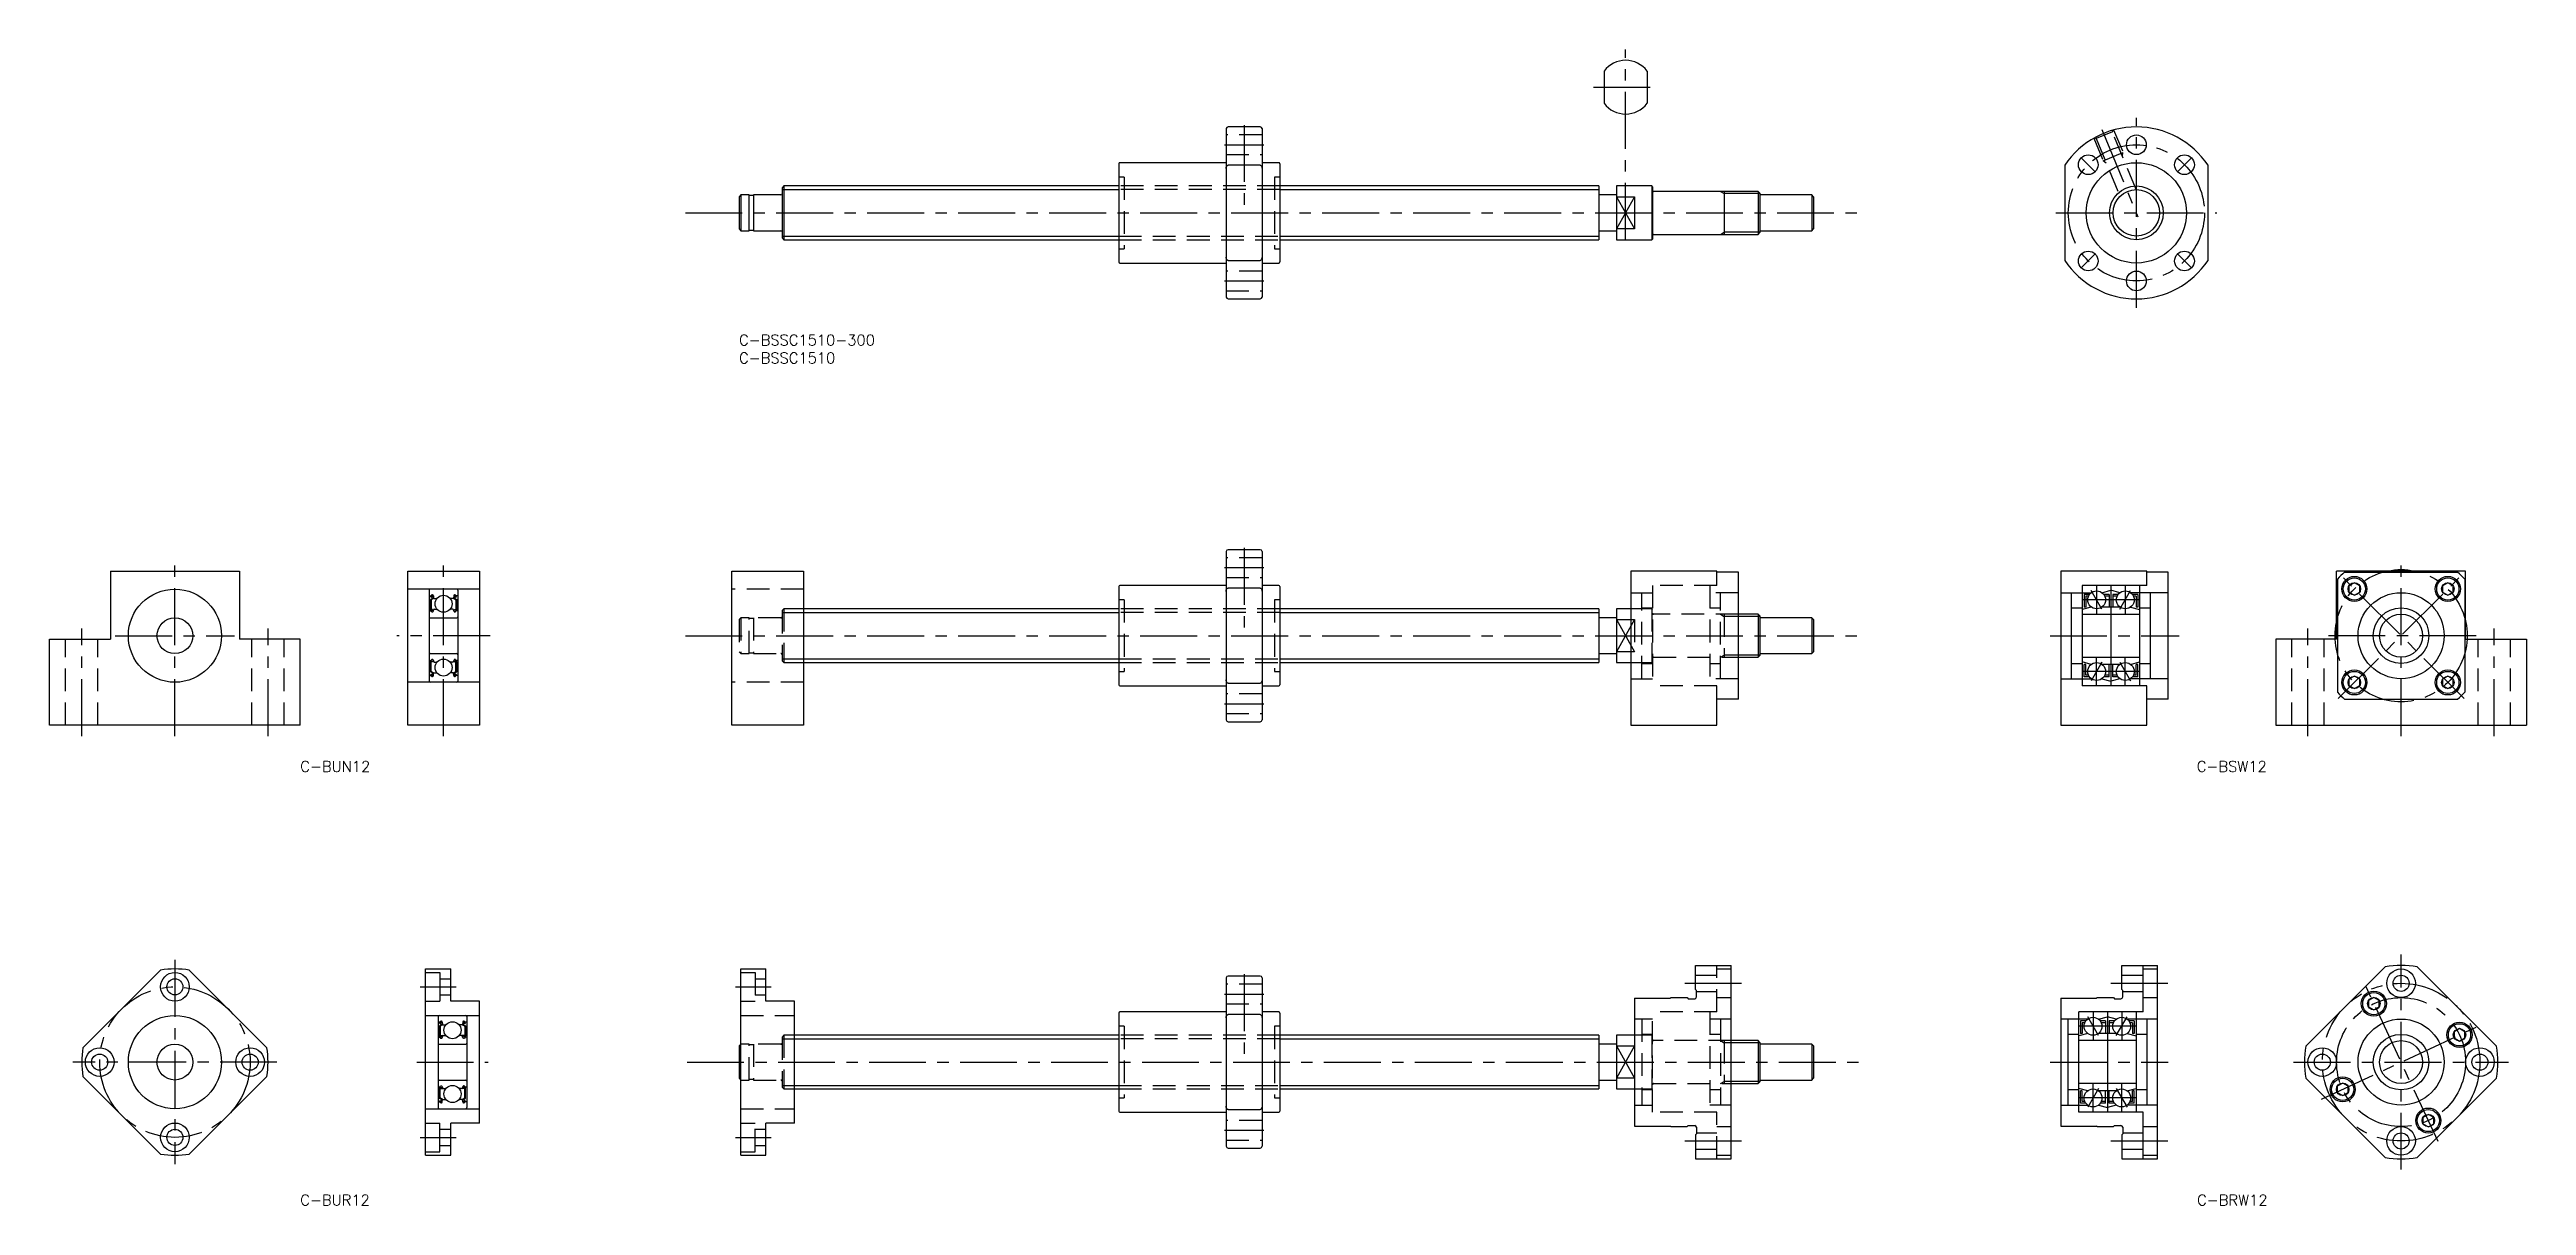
# Model space of a CAD drawing. Extents: x -193 to 499, y -243 to 80.
import ezdxf

# ---------------------------------------------------------------- set-up
doc = ezdxf.new("R2010")
doc.units = 0
doc.header["$LTSCALE"] = 0.5
doc.linetypes.add('CENTER', pattern=[50.8, 31.75, -6.35, 6.35, -6.35])
doc.linetypes.add('DASHED', pattern=[19.05, 12.7, -6.35])
for name, color, linetype in [('MSM_CENTER', 1, 'CENTER'), ('MSM_CONTINUOUS', 7, 'CONTINUOUS'), ('MSM_DASHED', 4, 'DASHED'), ('MSM_NARROW', 5, 'CONTINUOUS'), ('MSM_PART_NUMBER', 7, 'CONTINUOUS')]:
    doc.layers.add(name, color=color, linetype=linetype)
doc.styles.get("Standard").update_dxf_attribs({"font": 'txt.shx', "height": 3, "bigfont": 'bigfont.shx'})

# ---------------------------------------------------------------- blocks, each defined once
blk = doc.blocks.new('*U16')
at = {"layer": 'MSM_PART_NUMBER'}
blk.add_text('C-BSSC1510-300', height=3, dxfattribs=at).set_placement((0, -3))
blk = doc.blocks.new('*U17')
at = {"layer": 'MSM_PART_NUMBER'}
blk.add_text('C-BSSC1510', height=3, dxfattribs=at).set_placement((0, -8))
blk = doc.blocks.new('*U18')
at = {"layer": 'MSM_PART_NUMBER'}
blk.add_text('C-BSW12', height=3, dxfattribs=at).set_placement((406.96, -122))
blk = doc.blocks.new('*U19')
at = {"layer": 'MSM_PART_NUMBER'}
blk.add_text('C-BRW12', height=3, dxfattribs=at).set_placement((407.06, -243))
blk = doc.blocks.new('*U20')
at = {"layer": 'MSM_PART_NUMBER'}
blk.add_text('C-BUN12', height=3, dxfattribs=at).set_placement((-122.5, -122))
blk = doc.blocks.new('*U21')
at = {"layer": 'MSM_PART_NUMBER'}
blk.add_text('C-BUR12', height=3, dxfattribs=at).set_placement((-122.5, -243))

msp = doc.modelspace()

# ---------------------------------------------------------------- linework, layer by layer
at = {"layer": 'MSM_CENTER'}
for p, q in [((247.5, 26.5), (247.5, 79.57)), ((238.5, 69.07), (256.5, 69.07)), ((141, 58.5), (141, 33.5)), ((380.45, 57.28), (390.55, 32.89)), ((390.1, 7.5), (390.1, 60.5)), ((135.5, 53), (146.5, 53)), ((374.62, 49.48), (378.7, 45.39)), ((405.57, 49.48), (401.49, 45.39)), ((-15, 34), (315, 34)), ((367.6, 34), (412.6, 34)), ((374.62, 18.52), (378.7, 22.61)), ((405.57, 18.52), (401.49, 22.61)), ((135.5, 15), (146.5, 15)), ((141, -59.5), (141, -84.5)), ((135.5, -65), (146.5, -65)), ((446.43, -101.57), (481.57, -66.43)), ((481.57, -101.57), (446.43, -66.43)), ((464, -112), (464, -63)), ((391, -74), (375, -74)), ((380.5, -76.6), (377.5, -71.4)), ((379, -70), (379, -78)), ((385.5, -76.6), (388.5, -71.4)), ((387, -70), (387, -78)), ((438, -112), (438, -82)), ((490, -112), (490, -82)), ((-15, -84), (315, -84)), ((366, -84), (402, -84)), ((485, -84), (443, -84)), ((391, -94), (375, -94)), ((380.5, -91.4), (377.5, -96.6)), ((379, -98), (379, -90)), ((385.5, -91.4), (388.5, -96.6)), ((387, -98), (387, -90)), ((135.5, -103), (146.5, -103)), ((-157.5, -174.5), (-157.5, -231.5)), ((141, -178.5), (141, -203.5)), ((464, -233), (464, -173)), ((-89, -182), (-79, -182)), ((-1, -182), (9, -182)), ((135.5, -184), (146.5, -184)), ((264, -181), (280, -181)), ((383, -181), (399, -181)), ((474.35, -225.2), (453.65, -180.8)), ((390, -193), (374, -193)), ((379.5, -195.6), (376.5, -190.4)), ((378, -189), (378, -197)), ((384.5, -195.6), (387.5, -190.4)), ((386, -189), (386, -197)), ((441.8, -213.35), (486.2, -192.65)), ((-129, -203), (-186, -203)), ((-90, -203), (-70, -203)), ((-14.5, -203), (315.5, -203)), ((366, -203), (399, -203)), ((434, -203), (494, -203)), ((390, -213), (374, -213)), ((379.5, -210.4), (376.5, -215.6)), ((378, -217), (378, -209)), ((384.5, -210.4), (387.5, -215.6)), ((386, -217), (386, -209)), ((-89, -224), (-79, -224)), ((-1, -224), (9, -224)), ((135.5, -222), (146.5, -222)), ((264, -225), (280, -225)), ((383, -225), (399, -225))]:
    msp.add_line(p, q, dxfattribs=at)
at = {"layer": 'MSM_CENTER', "color": 1, "linetype": 'CENTER'}
for p, q in [((-157.5, -112), (-157.5, -63)), ((-82.5, -112), (-82.5, -63)), ((-183.5, -112), (-183.5, -82)), ((-131.5, -112), (-131.5, -82)), ((-174.15, -84), (-140.85, -84)), ((-69.5, -84), (-95.5, -84))]:
    msp.add_line(p, q, dxfattribs=at)
at = {"layer": 'MSM_CENTER'}
for centre, radius in [((390.1, 34), 19), ((464, -84), 18.45), ((-157.5, -203), 21), ((464, -203), 22), ((464, -203), 18)]:
    msp.add_circle(centre, radius, dxfattribs=at)
at = {"layer": 'MSM_CONTINUOUS'}
for p, q in [((241.5, 73.57), (241.5, 64.57)), ((253.5, 73.57), (253.5, 64.57)), ((136, 57.5), (136, 10.5)), ((145.5, 58), (136.5, 58)), ((146, 57.5), (146, 10.5)), ((12.5, 41.5), (12, 41)), ((12.5, 41.5), (12.5, 26.5)), ((106, 41.5), (12.5, 41.5)), ((106, 47.7), (106, 20.3)), ((136, 48), (106.3, 48)), ((136, 46.34), (136.03, 46.68)), ((136.03, 46.68), (136.12, 46.94)), ((136.12, 46.94), (136.24, 47.14)), ((136.24, 47.14), (136.34, 47.22)), ((136.34, 47.22), (136.44, 47.26)), ((136.44, 47.26), (136.5, 47.27)), ((145.5, 47.27), (136.5, 47.27)), ((145.5, 47.27), (145.54, 47.26)), ((145.54, 47.26), (145.63, 47.23)), ((145.63, 47.23), (145.74, 47.16)), ((145.74, 47.16), (145.86, 46.99)), ((145.86, 46.99), (145.97, 46.63)), ((145.97, 46.63), (146, 46.34)), ((150.7, 48), (146, 48)), ((151, 47.7), (151, 20.3)), ((240, 41.5), (151, 41.5)), ((240, 41.5), (240, 26.5)), ((245, 41.5), (245, 26.5)), ((254.8, 41.5), (245, 41.5)), ((255, 41.3), (254.8, 41.5)), ((254.8, 41.5), (254.8, 26.5)), ((370.1, 47.27), (370.1, 20.73)), ((410.1, 20.73), (410.1, 47.27)), ((0.5, 39), (0, 38.5)), ((0, 38.5), (0, 29.5)), ((2.85, 39), (0.5, 39)), ((0.5, 39), (0.5, 29)), ((2.85, 29), (2.85, 39)), ((4, 38.8), (2.85, 38.8)), ((11.7, 39), (4, 39)), ((4, 39), (4, 29)), ((12, 41), (12, 27)), ((245, 39), (240, 39)), ((245, 38.5), (250, 38.5)), ((250, 38.5), (250, 29.5)), ((255, 41.3), (255, 26.7)), ((284.5, 40), (255.3, 40)), ((275, 40), (275, 28)), ((285, 39.5), (284.5, 40)), ((284.5, 40), (284.5, 28)), ((285, 39.5), (285, 28.5)), ((299.5, 39), (285, 39)), ((300, 38.5), (299.5, 39)), ((299.5, 39), (299.5, 29)), ((300, 38.5), (300, 29.5)), ((0, 29.5), (0.5, 29)), ((0.5, 29), (2.85, 29)), ((2.85, 29.2), (4, 29.2)), ((4, 29), (11.7, 29)), ((240, 29), (245, 29)), ((250, 29.5), (245, 29.5)), ((255.3, 28), (284.5, 28)), ((284.5, 28), (285, 28.5)), ((285, 29), (299.5, 29)), ((299.5, 29), (300, 29.5)), ((12, 27), (12.5, 26.5)), ((12.5, 26.5), (106, 26.5)), ((136.03, 21.36), (136, 21.66)), ((136.07, 21.18), (136.03, 21.36)), ((136.14, 21.01), (136.07, 21.18)), ((136.26, 20.84), (136.14, 21.01)), ((136.37, 20.76), (136.26, 20.84)), ((136.47, 20.74), (136.37, 20.76)), ((145.66, 20.78), (145.55, 20.74)), ((145.76, 20.87), (145.66, 20.78)), ((145.88, 21.06), (145.76, 20.87)), ((145.97, 21.34), (145.88, 21.06)), ((146, 21.66), (145.97, 21.34)), ((151, 26.5), (240, 26.5)), ((245, 26.5), (254.8, 26.5)), ((254.8, 26.5), (255, 26.7)), ((106.3, 20), (136, 20)), ((136.49, 20.73), (136.47, 20.74)), ((136.5, 20.73), (136.49, 20.73)), ((136.5, 20.73), (145.5, 20.73)), ((145.53, 20.74), (145.5, 20.73)), ((145.55, 20.74), (145.53, 20.74)), ((146, 20), (150.7, 20)), ((136.5, 10), (145.5, 10)), ((136, -60.5), (136, -107.5)), ((145.5, -60), (136.5, -60)), ((146, -60.5), (146, -107.5)), ((-175.5, -66), (-175.5, -85)), ((-175.5, -66), (-139.5, -66)), ((-139.5, -66), (-139.5, -85)), ((-92.5, -109), (-92.5, -66)), ((-92.5, -66), (-72.5, -66)), ((-72.5, -66), (-72.5, -109)), ((-2, -109), (-2, -66)), ((-2, -66), (18, -66)), ((18, -66), (18, -109)), ((249, -66), (249, -109)), ((273, -66), (249, -66)), ((273, -66.25), (273, -66)), ((279, -66.25), (273, -66.25)), ((279, -101.75), (279, -66.25)), ((369, -66), (369, -109)), ((393, -66), (369, -66)), ((393, -70), (393, -66)), ((399, -66.25), (393, -66.25)), ((399, -101.75), (399, -66.25)), ((446, -85), (446, -66)), ((482, -66), (446, -66)), ((446.25, -68.22), (446.25, -99.78)), ((448.22, -66.25), (479.78, -66.25)), ((481.75, -68.22), (481.75, -99.78)), ((482, -85), (482, -66)), ((-72.5, -71), (-92.5, -71)), ((-86.5, -71.3), (-86.5, -96.7)), ((-86.4, -72.9), (-86.04, -72.9)), ((-85.52, -73.5), (-86.17, -73.88)), ((-86.17, -73.88), (-86.17, -76.7)), ((-86.05, -72.91), (-85.88, -72.71)), ((-85.9, -73.33), (-86.04, -73.18)), ((-85.32, -73.62), (-85.97, -73.99)), ((-85.97, -73.99), (-85.97, -76.7)), ((-85.9, -73.04), (-85.73, -72.84)), ((-85.76, -73.18), (-85.9, -73.04)), ((-85.9, -73.33), (-85.76, -73.18)), ((-85.55, -72.9), (-85.52, -73.5)), ((-85.35, -72.88), (-85.3, -73.51)), ((-85.32, -73.25), (-85.32, -73.62)), ((-85.2, -73.6), (-84.35, -73.6)), ((-79.8, -73.6), (-80.65, -73.6)), ((-79.65, -72.88), (-79.7, -73.51)), ((-79.68, -73.25), (-79.68, -73.62)), ((-79.68, -73.62), (-79.03, -73.99)), ((-79.45, -72.9), (-79.48, -73.5)), ((-79.48, -73.5), (-78.83, -73.88)), ((-79.1, -73.04), (-79.27, -72.84)), ((-79.24, -73.18), (-79.1, -73.04)), ((-79.1, -73.33), (-79.24, -73.18)), ((-78.95, -72.91), (-79.12, -72.71)), ((-79.1, -73.33), (-78.96, -73.18)), ((-79.03, -73.99), (-79.03, -76.7)), ((-78.6, -72.9), (-78.96, -72.9)), ((-78.83, -73.88), (-78.83, -76.7)), ((-78.5, -71.3), (-78.5, -96.7)), ((106, -70.3), (106, -97.7)), ((136, -70), (106.3, -70)), ((136, -71.66), (136.03, -71.32)), ((136.03, -71.32), (136.12, -71.06)), ((136.12, -71.06), (136.24, -70.86)), ((136.24, -70.86), (136.34, -70.78)), ((136.34, -70.78), (136.44, -70.74)), ((136.44, -70.74), (136.5, -70.73)), ((145.5, -70.73), (136.5, -70.73)), ((145.5, -70.73), (145.54, -70.74)), ((145.54, -70.74), (145.63, -70.77)), ((145.63, -70.77), (145.74, -70.84)), ((145.74, -70.84), (145.86, -71.01)), ((145.86, -71.01), (145.97, -71.37)), ((145.97, -71.37), (146, -71.66)), ((150.7, -70), (146, -70)), ((151, -70.3), (151, -97.7)), ((369, -72), (377.5, -72)), ((372, -96), (372, -72)), ((393, -70), (375, -70)), ((375, -70), (375, -98)), ((377.5, -76), (375, -76.67)), ((375.5, -72.5), (375.5, -76)), ((377, -72.5), (375.5, -72.5)), ((376, -76), (375.5, -76)), ((376, -73), (376, -76)), ((376.71, -73), (376, -73)), ((380.5, -72), (383, -71.33)), ((385.5, -76), (380.5, -76)), ((382.5, -72.5), (381, -72.5)), ((382.5, -73), (381.29, -73)), ((382.5, -72.5), (382.5, -76)), ((383, -70), (383, -98)), ((385.5, -72), (383, -71.33)), ((383.5, -72.5), (383.5, -76)), ((385, -72.5), (383.5, -72.5)), ((384.71, -73), (383.5, -73)), ((399, -72), (388.5, -72)), ((388.5, -76), (391, -76.67)), ((390.5, -72.5), (389, -72.5)), ((390, -73), (389.29, -73)), ((390, -73), (390, -76)), ((390.5, -76), (390, -76)), ((390.5, -72.5), (390.5, -76)), ((391, -70), (391, -98)), ((394, -96), (394, -72)), ((450.95, -69.22), (449.45, -70.09)), ((449.45, -70.09), (449.45, -71.82)), ((449.45, -71.82), (450.95, -72.69)), ((452.45, -70.09), (450.95, -69.22)), ((450.95, -72.69), (452.45, -71.82)), ((452.45, -71.82), (452.45, -70.09)), ((477.05, -69.22), (475.55, -70.09)), ((475.55, -70.09), (475.55, -71.82)), ((475.55, -71.82), (477.05, -72.69)), ((478.55, -70.09), (477.05, -69.22)), ((477.05, -72.69), (478.55, -71.82)), ((478.55, -71.82), (478.55, -70.09)), ((-86.4, -77.05), (-86.05, -77.05)), ((-86.2, -79), (-78.8, -79)), ((-86.05, -77.05), (-85.86, -77.28)), ((-85.57, -76.7), (-85.97, -76.7)), ((-85.97, -76.9), (-85.57, -76.9)), ((-85.71, -77.35), (-85.61, -77.35)), ((-85.57, -76.9), (-85.57, -76.7)), ((-85.42, -77.22), (-85.22, -76.67)), ((-85.13, -76.6), (-84.35, -76.6)), ((-79.87, -76.6), (-80.65, -76.6)), ((-79.58, -77.22), (-79.78, -76.67)), ((-79.43, -76.7), (-79.03, -76.7)), ((-79.43, -76.9), (-79.43, -76.7)), ((-79.03, -76.9), (-79.43, -76.9)), ((-79.29, -77.35), (-79.39, -77.35)), ((-78.95, -77.05), (-79.14, -77.28)), ((-78.6, -77.05), (-78.95, -77.05)), ((106, -76.5), (18, -76.5)), ((240, -76.5), (151, -76.5)), ((240, -76.5), (240, -91.5)), ((245, -79), (240, -79)), ((245, -76.5), (245, -91.5)), ((249, -76.5), (245, -76.5)), ((245, -79.5), (249, -79.5)), ((284.5, -78), (279, -78)), ((285, -78.5), (284.5, -78)), ((284.5, -78), (284.5, -90)), ((285, -78.5), (285, -89.5)), ((299.5, -79), (285, -79)), ((300, -79.5), (299.5, -79)), ((299.5, -79), (299.5, -89)), ((300, -79.5), (300, -88.5)), ((372, -76.25), (375, -76.25)), ((375, -78), (391, -78)), ((391, -76.25), (394, -76.25)), ((-192.5, -109), (-192.5, -85)), ((-192.5, -85), (-175.5, -85)), ((-122.5, -85), (-139.5, -85)), ((-122.5, -109), (-122.5, -85)), ((-86.2, -89), (-78.8, -89)), ((240, -89), (245, -89)), ((249, -88.5), (245, -88.5)), ((284.5, -90), (285, -89.5)), ((285, -89), (299.5, -89)), ((299.5, -89), (300, -88.5)), ((429, -85), (429, -109)), ((446, -85), (429, -85)), ((482, -85), (499, -85)), ((499, -85), (499, -109)), ((-86.4, -90.95), (-86.05, -90.95)), ((-86.4, -95.1), (-86.04, -95.1)), ((-86.17, -94.12), (-86.17, -91.3)), ((-85.52, -94.5), (-86.17, -94.12)), ((-86.05, -90.95), (-85.86, -90.72)), ((-86.05, -95.09), (-85.88, -95.29)), ((-85.9, -94.67), (-86.04, -94.82)), ((-85.97, -91.1), (-85.57, -91.1)), ((-85.57, -91.3), (-85.97, -91.3)), ((-85.97, -94.01), (-85.97, -91.3)), ((-85.32, -94.38), (-85.97, -94.01)), ((-85.9, -94.67), (-85.76, -94.82)), ((-85.76, -94.82), (-85.9, -94.96)), ((-85.9, -94.96), (-85.73, -95.16)), ((-85.71, -90.65), (-85.61, -90.65)), ((-85.57, -91.1), (-85.57, -91.3)), ((-85.55, -95.1), (-85.52, -94.5)), ((-85.42, -90.78), (-85.22, -91.33)), ((-85.35, -95.12), (-85.3, -94.49)), ((-85.32, -94.75), (-85.32, -94.38)), ((-85.2, -94.4), (-84.35, -94.4)), ((-85.13, -91.4), (-84.35, -91.4)), ((-79.87, -91.4), (-80.65, -91.4)), ((-79.8, -94.4), (-80.65, -94.4)), ((-79.58, -90.78), (-79.78, -91.33)), ((-79.65, -95.12), (-79.7, -94.49)), ((-79.68, -94.38), (-79.03, -94.01)), ((-79.68, -94.75), (-79.68, -94.38)), ((-79.48, -94.5), (-78.83, -94.12)), ((-79.45, -95.1), (-79.48, -94.5)), ((-79.03, -91.1), (-79.43, -91.1)), ((-79.43, -91.1), (-79.43, -91.3)), ((-79.43, -91.3), (-79.03, -91.3)), ((-79.29, -90.65), (-79.39, -90.65)), ((-79.1, -94.96), (-79.27, -95.16)), ((-79.1, -94.67), (-79.24, -94.82)), ((-79.24, -94.82), (-79.1, -94.96)), ((-78.95, -90.95), (-79.14, -90.72)), ((-78.95, -95.09), (-79.12, -95.29)), ((-79.1, -94.67), (-78.96, -94.82)), ((-79.03, -94.01), (-79.03, -91.3)), ((-78.6, -95.1), (-78.96, -95.1)), ((-78.6, -90.95), (-78.95, -90.95)), ((-78.83, -94.12), (-78.83, -91.3)), ((18, -91.5), (106, -91.5)), ((136.03, -96.64), (136, -96.34)), ((136.07, -96.82), (136.03, -96.64)), ((145.97, -96.66), (145.88, -96.94)), ((146, -96.34), (145.97, -96.66)), ((151, -91.5), (240, -91.5)), ((245, -91.5), (249, -91.5)), ((279, -90), (284.5, -90)), ((369, -96), (377.5, -96)), ((372, -91.75), (375, -91.75)), ((375, -90), (391, -90)), ((377.5, -92), (375, -91.33)), ((375.5, -95.5), (375.5, -92)), ((376, -92), (375.5, -92)), ((377, -95.5), (375.5, -95.5)), ((376, -95), (376, -92)), ((376.71, -95), (376, -95)), ((385.5, -92), (380.5, -92)), ((380.5, -96), (383, -96.67)), ((382.5, -95.5), (381, -95.5)), ((382.5, -95), (381.29, -95)), ((382.5, -95.5), (382.5, -92)), ((385.5, -96), (383, -96.67)), ((383.5, -95.5), (383.5, -92)), ((384.71, -95), (383.5, -95)), ((385, -95.5), (383.5, -95.5)), ((388.5, -92), (391, -91.33)), ((399, -96), (388.5, -96)), ((390.5, -95.5), (389, -95.5)), ((390, -95), (389.29, -95)), ((390, -95), (390, -92)), ((390.5, -92), (390, -92)), ((390.5, -95.5), (390.5, -92)), ((391, -91.75), (394, -91.75)), ((450.95, -95.31), (449.45, -96.18)), ((449.45, -96.18), (449.45, -97.91)), ((452.45, -96.18), (450.95, -95.31)), ((452.45, -97.91), (452.45, -96.18)), ((477.05, -95.31), (475.55, -96.18)), ((475.55, -96.18), (475.55, -97.91)), ((478.55, -96.18), (477.05, -95.31)), ((478.55, -97.91), (478.55, -96.18)), ((-72.5, -97), (-92.35, -97)), ((106.3, -98), (136, -98)), ((136.14, -96.99), (136.07, -96.82)), ((136.26, -97.16), (136.14, -96.99)), ((136.37, -97.24), (136.26, -97.16)), ((136.47, -97.26), (136.37, -97.24)), ((136.49, -97.27), (136.47, -97.26)), ((136.5, -97.27), (136.49, -97.27)), ((136.5, -97.27), (145.5, -97.27)), ((145.53, -97.26), (145.5, -97.27)), ((145.55, -97.26), (145.53, -97.26)), ((145.66, -97.22), (145.55, -97.26)), ((145.76, -97.13), (145.66, -97.22)), ((145.88, -96.94), (145.76, -97.13)), ((146, -98), (150.7, -98)), ((273, -109), (273, -101.75)), ((279, -101.75), (273, -101.75)), ((393, -98), (375, -98)), ((393, -109), (393, -98)), ((399, -101.75), (393, -101.75)), ((448.22, -101.75), (479.78, -101.75)), ((449.45, -97.91), (450.95, -98.78)), ((450.95, -98.78), (452.45, -97.91)), ((475.55, -97.91), (477.05, -98.78)), ((477.05, -98.78), (478.55, -97.91)), ((-122.5, -109), (-192.5, -109)), ((-72.5, -109), (-92.5, -109)), ((18, -109), (-2, -109)), ((136.5, -108), (145.5, -108)), ((249, -109), (273, -109)), ((369, -109), (393, -109)), ((429, -109), (499, -109)), ((-161.51, -177.31), (-183.19, -198.99)), ((-153.49, -177.31), (-131.81, -198.99)), ((-87.5, -229), (-87.5, -177)), ((-87.5, -177), (-80.5, -177)), ((-87.5, -178), (-83.5, -178)), ((-83.5, -178), (-83.5, -186)), ((-83.5, -179.75), (-80.5, -179.75)), ((-80.5, -186), (-80.5, -177)), ((0.5, -229), (0.5, -177)), ((0.5, -177), (7.5, -177)), ((7.5, -186), (7.5, -177)), ((136, -179.5), (136, -226.5)), ((145.5, -179), (136.5, -179)), ((146, -179.5), (146, -226.5)), ((267, -182.7), (267, -176)), ((267, -176), (277, -176)), ((277, -230), (277, -176)), ((386, -182.7), (386, -176)), ((386, -176), (396, -176)), ((386, -178.75), (392, -178.75)), ((392, -189), (392, -176)), ((392, -177), (396, -177)), ((396, -230), (396, -176)), ((459.51, -176.38), (437.38, -198.51)), ((490.62, -198.51), (468.49, -176.38)), ((-87.5, -186), (-83.5, -186)), ((-83.5, -184.25), (-80.5, -184.25)), ((-72.5, -186), (-80.5, -186)), ((-72.5, -220), (-72.5, -186)), ((15.5, -186), (7.5, -186)), ((15.5, -220), (15.5, -186)), ((250, -185.15), (260, -185.15)), ((250, -185.15), (250, -220.85)), ((260.15, -185), (260, -185.15)), ((260.15, -185), (264.7, -185)), ((264.7, -185), (265, -185.3)), ((265, -185.3), (266.8, -185.3)), ((267, -182.7), (267.3, -183)), ((267.3, -184.8), (267.3, -183)), ((369, -185.15), (379, -185.15)), ((369, -185.15), (369, -220.85)), ((379.15, -185), (379, -185.15)), ((379.15, -185), (383.7, -185)), ((383.7, -185), (384, -185.3)), ((384, -185.3), (385.8, -185.3)), ((386, -182.7), (386.3, -183)), ((386.3, -184.8), (386.3, -183)), ((386.3, -183.25), (392, -183.25)), ((392, -185), (396, -185)), ((456.39, -184.95), (454.89, -185.82)), ((454.89, -185.82), (454.89, -187.55)), ((457.89, -185.82), (456.39, -184.95)), ((457.89, -187.55), (457.89, -185.82)), ((-87.5, -190), (-72.5, -190)), ((-84, -190.3), (-84, -215.7)), ((-83.9, -191.9), (-83.54, -191.9)), ((-83.02, -192.5), (-83.67, -192.88)), ((-83.67, -192.88), (-83.67, -195.7)), ((-83.55, -191.91), (-83.38, -191.71)), ((-83.4, -192.33), (-83.54, -192.18)), ((-82.82, -192.62), (-83.47, -192.99)), ((-83.47, -192.99), (-83.47, -195.7)), ((-83.4, -192.04), (-83.23, -191.84)), ((-83.26, -192.18), (-83.4, -192.04)), ((-83.4, -192.33), (-83.26, -192.18)), ((-83.05, -191.9), (-83.02, -192.5)), ((-82.85, -191.88), (-82.8, -192.51)), ((-82.82, -192.25), (-82.82, -192.62)), ((-82.7, -192.6), (-81.85, -192.6)), ((-77.3, -192.6), (-78.15, -192.6)), ((-77.15, -191.88), (-77.2, -192.51)), ((-77.18, -192.25), (-77.18, -192.62)), ((-77.18, -192.62), (-76.53, -192.99)), ((-76.95, -191.9), (-76.98, -192.5)), ((-76.98, -192.5), (-76.33, -192.88)), ((-76.6, -192.04), (-76.77, -191.84)), ((-76.74, -192.18), (-76.6, -192.04)), ((-76.6, -192.33), (-76.74, -192.18)), ((-76.45, -191.91), (-76.62, -191.71)), ((-76.6, -192.33), (-76.46, -192.18)), ((-76.53, -192.99), (-76.53, -195.7)), ((-76.1, -191.9), (-76.46, -191.9)), ((-76.33, -192.88), (-76.33, -195.7)), ((-76, -190.3), (-76, -215.7)), ((106, -189.3), (106, -216.7)), ((136, -189), (106.3, -189)), ((136, -190.66), (136.03, -190.32)), ((136.03, -190.32), (136.12, -190.06)), ((136.12, -190.06), (136.24, -189.86)), ((136.24, -189.86), (136.34, -189.78)), ((136.34, -189.78), (136.44, -189.74)), ((136.44, -189.74), (136.5, -189.73)), ((145.5, -189.73), (136.5, -189.73)), ((145.5, -189.73), (145.54, -189.74)), ((145.54, -189.74), (145.63, -189.77)), ((145.63, -189.77), (145.74, -189.84)), ((145.74, -189.84), (145.86, -190.01)), ((145.86, -190.01), (145.97, -190.37)), ((145.97, -190.37), (146, -190.66)), ((150.7, -189), (146, -189)), ((151, -189.3), (151, -216.7)), ((376.5, -191), (369, -191)), ((371, -191), (371, -215)), ((392, -189), (374, -189)), ((374, -217), (374, -189)), ((374.5, -191.5), (374.5, -195)), ((376, -191.5), (374.5, -191.5)), ((375, -192), (375, -195)), ((375.71, -192), (375, -192)), ((379.5, -191), (382, -190.33)), ((381.5, -191.5), (380, -191.5)), ((381.5, -192), (380.29, -192)), ((381.5, -191.5), (381.5, -195)), ((382, -189), (382, -217)), ((384.5, -191), (382, -190.33)), ((382.5, -191.5), (382.5, -195)), ((384, -191.5), (382.5, -191.5)), ((383.71, -192), (382.5, -192)), ((396, -191), (387.5, -191)), ((389.5, -191.5), (388, -191.5)), ((389, -192), (388.29, -192)), ((389, -192), (389, -195)), ((389.5, -191.5), (389.5, -195)), ((390, -189), (390, -217)), ((393, -191), (393, -215)), ((454.89, -187.55), (456.39, -188.42)), ((456.39, -188.42), (457.89, -187.55)), ((-83.9, -196.05), (-83.55, -196.05)), ((-83.7, -198), (-76.3, -198)), ((-83.55, -196.05), (-83.36, -196.28)), ((-83.47, -195.6), (-81.85, -195.6)), ((-83.07, -195.7), (-83.47, -195.7)), ((-83.47, -195.9), (-83.07, -195.9)), ((-83.21, -196.35), (-83.11, -196.35)), ((-83.07, -195.9), (-83.07, -195.7)), ((-82.92, -196.22), (-82.72, -195.67)), ((-76.53, -195.6), (-78.15, -195.6)), ((-77.08, -196.22), (-77.28, -195.67)), ((-76.93, -195.7), (-76.53, -195.7)), ((-76.93, -195.9), (-76.93, -195.7)), ((-76.53, -195.9), (-76.93, -195.9)), ((-76.79, -196.35), (-76.89, -196.35)), ((-76.45, -196.05), (-76.64, -196.28)), ((-76.1, -196.05), (-76.45, -196.05)), ((0.5, -198), (0, -198.5)), ((0, -198.5), (0, -207.5)), ((106, -195.5), (15.5, -195.5)), ((240, -195.5), (151, -195.5)), ((240, -195.5), (240, -210.5)), ((245, -198), (240, -198)), ((245, -195.5), (245, -210.5)), ((250, -195.5), (245, -195.5)), ((245, -198.5), (250, -198.5)), ((284.5, -197), (277, -197)), ((285, -197.5), (284.5, -197)), ((284.5, -197), (284.5, -209)), ((285, -197.5), (285, -208.5)), ((299.5, -198), (285, -198)), ((300, -198.5), (299.5, -198)), ((299.5, -198), (299.5, -208)), ((300, -198.5), (300, -207.5)), ((374, -195.25), (371, -195.25)), ((376.5, -195), (374, -195.67)), ((390, -197), (374, -197)), ((375, -195), (374.5, -195)), ((384.5, -195), (379.5, -195)), ((387.5, -195), (390, -195.67)), ((389.5, -195), (389, -195)), ((393, -195.25), (390, -195.25)), ((480.31, -193.66), (478.81, -194.53)), ((478.81, -194.53), (478.81, -196.26)), ((478.81, -196.26), (480.31, -197.12)), ((481.81, -194.53), (480.31, -193.66)), ((480.31, -197.12), (481.81, -196.26)), ((481.81, -196.26), (481.81, -194.53)), ((-183.19, -207.01), (-161.51, -228.69)), ((-131.81, -207.01), (-153.49, -228.69)), ((-83.9, -209.95), (-83.55, -209.95)), ((-83.9, -214.1), (-83.54, -214.1)), ((-83.7, -208), (-76.3, -208)), ((-83.67, -213.12), (-83.67, -210.3)), ((-83.02, -213.5), (-83.67, -213.12)), ((-83.55, -209.95), (-83.36, -209.72)), ((-83.55, -214.09), (-83.38, -214.29)), ((-83.4, -213.67), (-83.54, -213.82)), ((-83.47, -210.1), (-83.07, -210.1)), ((-83.07, -210.3), (-83.47, -210.3)), ((-83.47, -213.01), (-83.47, -210.3)), ((-83.47, -210.4), (-81.85, -210.4)), ((-82.82, -213.38), (-83.47, -213.01)), ((-83.4, -213.67), (-83.26, -213.82)), ((-83.26, -213.82), (-83.4, -213.96)), ((-83.4, -213.96), (-83.23, -214.16)), ((-83.21, -209.65), (-83.11, -209.65)), ((-83.07, -210.1), (-83.07, -210.3)), ((-83.05, -214.1), (-83.02, -213.5)), ((-82.92, -209.78), (-82.72, -210.33)), ((-82.85, -214.12), (-82.8, -213.49)), ((-82.82, -213.75), (-82.82, -213.38)), ((-82.7, -213.4), (-81.85, -213.4)), ((-76.53, -210.4), (-78.15, -210.4)), ((-77.3, -213.4), (-78.15, -213.4)), ((-77.08, -209.78), (-77.28, -210.33)), ((-77.15, -214.12), (-77.2, -213.49)), ((-77.18, -213.38), (-76.53, -213.01)), ((-77.18, -213.75), (-77.18, -213.38)), ((-76.98, -213.5), (-76.33, -213.12)), ((-76.95, -214.1), (-76.98, -213.5)), ((-76.53, -210.1), (-76.93, -210.1)), ((-76.93, -210.1), (-76.93, -210.3)), ((-76.93, -210.3), (-76.53, -210.3)), ((-76.79, -209.65), (-76.89, -209.65)), ((-76.6, -213.96), (-76.77, -214.16)), ((-76.6, -213.67), (-76.74, -213.82)), ((-76.74, -213.82), (-76.6, -213.96)), ((-76.45, -209.95), (-76.64, -209.72)), ((-76.45, -214.09), (-76.62, -214.29)), ((-76.6, -213.67), (-76.46, -213.82)), ((-76.53, -213.01), (-76.53, -210.3)), ((-76.1, -214.1), (-76.46, -214.1)), ((-76.1, -209.95), (-76.45, -209.95)), ((-76.33, -213.12), (-76.33, -210.3)), ((0, -207.5), (0.5, -208)), ((15.5, -210.5), (106, -210.5)), ((151, -210.5), (240, -210.5)), ((240, -208), (245, -208)), ((250, -207.5), (245, -207.5)), ((245, -210.5), (250, -210.5)), ((277, -209), (284.5, -209)), ((284.5, -209), (285, -208.5)), ((285, -208), (299.5, -208)), ((299.5, -208), (300, -207.5)), ((374, -210.75), (371, -210.75)), ((390, -209), (374, -209)), ((376.5, -211), (374, -210.33)), ((374.5, -214.5), (374.5, -211)), ((375, -211), (374.5, -211)), ((375, -214), (375, -211)), ((375.71, -214), (375, -214)), ((384.5, -211), (379.5, -211)), ((381.5, -214), (380.29, -214)), ((381.5, -214.5), (381.5, -211)), ((382.5, -214.5), (382.5, -211)), ((383.71, -214), (382.5, -214)), ((387.5, -211), (390, -210.33)), ((389, -214), (388.29, -214)), ((389, -214), (389, -211)), ((389.5, -211), (389, -211)), ((389.5, -214.5), (389.5, -211)), ((393, -210.75), (390, -210.75)), ((437.38, -207.49), (459.51, -229.62)), ((447.69, -208.88), (446.19, -209.74)), ((446.19, -209.74), (446.19, -211.47)), ((446.19, -211.47), (447.69, -212.34)), ((449.19, -209.74), (447.69, -208.88)), ((447.69, -212.34), (449.19, -211.47)), ((449.19, -211.47), (449.19, -209.74)), ((468.49, -229.62), (490.62, -207.49)), ((-87.5, -216), (-72.5, -216)), ((-87.5, -220), (-83.5, -220)), ((-83.5, -228), (-83.5, -220)), ((-80.5, -229), (-80.5, -220)), ((-72.5, -220), (-80.5, -220)), ((7.5, -229), (7.5, -220)), ((15.5, -220), (7.5, -220)), ((106.3, -217), (136, -217)), ((136.03, -215.64), (136, -215.34)), ((136.07, -215.82), (136.03, -215.64)), ((136.14, -215.99), (136.07, -215.82)), ((136.26, -216.16), (136.14, -215.99)), ((136.37, -216.24), (136.26, -216.16)), ((136.47, -216.26), (136.37, -216.24)), ((136.49, -216.27), (136.47, -216.26)), ((136.5, -216.27), (136.49, -216.27)), ((136.5, -216.27), (145.5, -216.27)), ((145.53, -216.26), (145.5, -216.27)), ((145.55, -216.26), (145.53, -216.26)), ((145.66, -216.22), (145.55, -216.26)), ((145.76, -216.13), (145.66, -216.22)), ((145.88, -215.94), (145.76, -216.13)), ((145.97, -215.66), (145.88, -215.94)), ((146, -215.34), (145.97, -215.66)), ((146, -217), (150.7, -217)), ((250, -220.85), (260, -220.85)), ((260.15, -221), (260, -220.85)), ((260.15, -221), (264.7, -221)), ((264.7, -221), (265, -220.7)), ((265, -220.7), (266.8, -220.7)), ((267.3, -221.2), (267.3, -223)), ((369, -215), (376.5, -215)), ((369, -220.85), (379, -220.85)), ((392, -217), (374, -217)), ((376, -214.5), (374.5, -214.5)), ((379.15, -221), (379, -220.85)), ((379.15, -221), (383.7, -221)), ((379.5, -215), (382, -215.67)), ((381.5, -214.5), (380, -214.5)), ((384.5, -215), (382, -215.67)), ((384, -214.5), (382.5, -214.5)), ((383.7, -221), (384, -220.7)), ((384, -220.7), (385.8, -220.7)), ((386.3, -221.2), (386.3, -223)), ((396, -215), (387.5, -215)), ((389.5, -214.5), (388, -214.5)), ((392, -230), (392, -217)), ((392, -221), (396, -221)), ((471.61, -217.58), (470.11, -218.45)), ((470.11, -218.45), (470.11, -220.18)), ((470.11, -220.18), (471.61, -221.05)), ((473.11, -218.45), (471.61, -217.58)), ((471.61, -221.05), (473.11, -220.18)), ((473.11, -220.18), (473.11, -218.45)), ((-87.5, -228), (-83.5, -228)), ((-83.5, -221.75), (-80.5, -221.75)), ((-83.5, -226.25), (-80.5, -226.25)), ((136.5, -227), (145.5, -227)), ((267, -223.3), (267.3, -223)), ((267, -223.3), (267.3, -223)), ((267, -223.3), (267, -230)), ((386, -223.3), (386.3, -223)), ((386, -223.3), (386.3, -223)), ((386, -223.3), (386, -230)), ((386, -227.25), (392, -227.25)), ((386.3, -222.75), (392, -222.75)), ((-87.5, -229), (-80.5, -229)), ((0.5, -229), (7.5, -229)), ((267, -230), (277, -230)), ((386, -230), (396, -230)), ((392, -229), (396, -229))]:
    msp.add_line(p, q, dxfattribs=at)
for centre, radius in [((390.1, 53), 2.75), ((376.66, 47.44), 2.75), ((403.53, 47.44), 2.75), ((390.1, 34), 14), ((390.1, 34), 6.49), ((376.66, 20.56), 2.75), ((403.53, 20.56), 2.75), ((390.1, 15), 2.75), ((450.95, -70.95), 3.5), ((450.95, -70.95), 3.1), ((477.05, -70.95), 3.5), ((477.05, -70.95), 3.1), ((-157.5, -84), 13), ((-82.5, -75.1), 2.38), ((379, -74), 2.5), ((387, -74), 2.5), ((450.95, -70.95), 1.73), ((464, -84), 12), ((477.05, -70.95), 1.73), ((-157.5, -84), 5), ((464, -84), 7.75), ((464, -84), 6), ((-82.5, -92.9), 2.38), ((379, -94), 2.5), ((387, -94), 2.5), ((450.95, -97.05), 3.5), ((450.95, -97.05), 3.1), ((450.95, -97.05), 1.73), ((477.05, -97.05), 3.5), ((477.05, -97.05), 3.1), ((477.05, -97.05), 1.73), ((-157.5, -182), 4), ((-157.5, -182), 2.25), ((464, -181), 4), ((464, -181), 2.25), ((456.39, -186.69), 3.5), ((456.39, -186.69), 3.1), ((456.39, -186.69), 1.73), ((-157.5, -203), 13), ((-80, -194.1), 2.38), ((378, -193), 2.5), ((386, -193), 2.5), ((464, -203), 12), ((480.31, -195.39), 3.5), ((480.31, -195.39), 3.1), ((-178.5, -203), 4), ((-157.5, -203), 5), ((-136.5, -203), 4), ((442, -203), 4), ((464, -203), 7.75), ((464, -203), 6), ((480.31, -195.39), 1.73), ((486, -203), 4), ((-178.5, -203), 2.25), ((-136.5, -203), 2.25), ((442, -203), 2.25), ((447.69, -210.61), 3.5), ((486, -203), 2.25), ((-80, -211.9), 2.38), ((378, -213), 2.5), ((386, -213), 2.5), ((447.69, -210.61), 3.1), ((447.69, -210.61), 1.73), ((-157.5, -224), 4), ((464, -225), 4), ((471.61, -219.31), 3.5), ((471.61, -219.31), 3.1), ((471.61, -219.31), 1.73), ((-157.5, -224), 2.25), ((464, -225), 2.25)]:
    msp.add_circle(centre, radius, dxfattribs=at)
for centre, radius, start, end in [((247.5, 69.07), 7.5, 36.8699, 143.1301), ((247.5, 69.07), 7.5, 216.8699, 323.1301), ((136.5, 57.5), 0.5, 90, 180), ((145.5, 57.5), 0.5, 0, 90), ((390.1, 34), 24, 33.55731, 146.44269), ((106.3, 47.7), 0.3, 90, 180), ((150.7, 47.7), 0.3, 0, 90), ((11.7, 39.3), 0.3, 270, 0), ((255.3, 40.3), 0.3, 180, 270), ((11.7, 28.7), 0.3, 0, 90), ((255.3, 27.7), 0.3, 90, 180), ((106.3, 20.3), 0.3, 180, 270), ((150.7, 20.3), 0.3, 270, 0), ((390.1, 34), 24, 213.55731, 326.44269), ((136.5, 10.5), 0.5, 180, 270), ((145.5, 10.5), 0.5, 270, 0), ((136.5, -60.5), 0.5, 90, 180), ((145.5, -60.5), 0.5, 0, 90), ((464, -84), 23.75, 131.63707, 138.36293), ((464, -84), 23.75, 41.63707, 48.36293), ((-86.2, -71.3), 0.3, 90, 180), ((-86.4, -72.8), 0.1, 180, 270), ((-85.9, -73.04), 0.2, 140.13695, 225.00202), ((-85.65, -72.9), 0.3, 4.93539, 140.13695), ((-85.65, -72.9), 0.1, 3.10166, 139.95027), ((-85.2, -73.5), 0.1, 184.93539, 270), ((-79.8, -73.5), 0.1, 270, 355.06461), ((-79.35, -72.9), 0.3, 39.86305, 175.06461), ((-79.35, -72.9), 0.1, 40.04973, 176.89834), ((-79.1, -73.04), 0.2, 314.99798, 39.86305), ((-78.8, -71.3), 0.3, 0, 90), ((-78.6, -72.8), 0.1, 270, 0), ((106.3, -70.3), 0.3, 90, 180), ((150.7, -70.3), 0.3, 0, 90), ((-86.4, -77.15), 0.1, 90, 180.81025), ((-86.2, -78.7), 0.3, 180, 270), ((-85.97, -76.7), 0.2, 180, 270), ((-85.71, -77.15), 0.2, 219.97618, 270), ((-85.61, -77.15), 0.2, 270, 339.99156), ((-85.13, -76.7), 0.1, 90, 159.99156), ((-79.87, -76.7), 0.1, 20.00844, 90), ((-79.39, -77.15), 0.2, 200.00844, 270), ((-79.29, -77.15), 0.2, 270, 320.02382), ((-79.03, -76.7), 0.2, 270, 0), ((-78.8, -78.7), 0.3, 270, 0), ((-78.6, -77.15), 0.1, 359.18975, 90), ((-86.2, -89.3), 0.3, 90, 180), ((-78.8, -89.3), 0.3, 0, 90), ((-86.4, -90.85), 0.1, 179.18975, 270), ((-86.4, -95.2), 0.1, 90, 180), ((-86.2, -96.7), 0.3, 180, 270), ((-85.97, -91.3), 0.2, 90, 180), ((-85.9, -94.96), 0.2, 134.99798, 219.86305), ((-85.65, -95.1), 0.3, 219.86305, 355.06461), ((-85.71, -90.85), 0.2, 90, 140.02382), ((-85.65, -95.1), 0.1, 220.04973, 356.89834), ((-85.61, -90.85), 0.2, 20.00844, 90), ((-85.2, -94.5), 0.1, 90, 175.06461), ((-85.13, -91.3), 0.1, 200.00844, 270), ((-79.87, -91.3), 0.1, 270, 339.99156), ((-79.8, -94.5), 0.1, 4.93539, 90), ((-79.35, -95.1), 0.3, 184.93539, 320.13695), ((-79.39, -90.85), 0.2, 90, 159.99156), ((-79.35, -95.1), 0.1, 183.10166, 319.95027), ((-79.29, -90.85), 0.2, 39.97618, 90), ((-79.03, -91.3), 0.2, 0, 90), ((-79.1, -94.96), 0.2, 320.13695, 45.00202), ((-78.8, -96.7), 0.3, 270, 0), ((-78.6, -90.85), 0.1, 270, 0.81025), ((-78.6, -95.2), 0.1, 0, 90), ((106.3, -97.7), 0.3, 180, 270), ((150.7, -97.7), 0.3, 270, 0), ((464, -84), 23.75, 221.63707, 228.36293), ((464, -84), 23.75, 311.63707, 318.36293), ((136.5, -107.5), 0.5, 180, 270), ((145.5, -107.5), 0.5, 270, 0), ((-157.5, -203), 26, 81.12893, 98.87107), ((136.5, -179.5), 0.5, 90, 180), ((145.5, -179.5), 0.5, 0, 90), ((464, -203), 27, 80.43094, 99.56906), ((266.8, -184.8), 0.5, 270, 0), ((385.8, -184.8), 0.5, 270, 0), ((-83.7, -190.3), 0.3, 90, 180), ((-83.9, -191.8), 0.1, 180, 270), ((-83.4, -192.04), 0.2, 140.13695, 225.00202), ((-83.15, -191.9), 0.3, 4.93539, 140.13695), ((-83.15, -191.9), 0.1, 3.10166, 139.95027), ((-82.7, -192.5), 0.1, 184.93539, 270), ((-77.3, -192.5), 0.1, 270, 355.06461), ((-76.85, -191.9), 0.3, 39.86305, 175.06461), ((-76.85, -191.9), 0.1, 40.04973, 176.89834), ((-76.6, -192.04), 0.2, 314.99798, 39.86305), ((-76.3, -190.3), 0.3, 0, 90), ((-76.1, -191.8), 0.1, 270, 0), ((106.3, -189.3), 0.3, 90, 180), ((150.7, -189.3), 0.3, 0, 90), ((-157.5, -203), 26, 171.12893, 188.87107), ((-157.5, -203), 26, 351.12893, 8.87107), ((-83.9, -196.15), 0.1, 90, 180.81025), ((-83.7, -197.7), 0.3, 180, 270), ((-83.47, -195.7), 0.2, 180, 270), ((-83.21, -196.15), 0.2, 219.97618, 270), ((-83.11, -196.15), 0.2, 270, 339.99156), ((-82.63, -195.7), 0.1, 90, 159.99156), ((-77.37, -195.7), 0.1, 20.00844, 90), ((-76.89, -196.15), 0.2, 200.00844, 270), ((-76.79, -196.15), 0.2, 270, 320.02382), ((-76.53, -195.7), 0.2, 270, 0), ((-76.3, -197.7), 0.3, 270, 0), ((-76.1, -196.15), 0.1, 359.18975, 90), ((464, -203), 27, 170.43094, 189.56906), ((464, -203), 27, 350.43094, 9.56906), ((-83.7, -208.3), 0.3, 90, 180), ((-83.9, -209.85), 0.1, 179.18975, 270), ((-83.9, -214.2), 0.1, 90, 180), ((-83.47, -210.3), 0.2, 90, 180), ((-83.4, -213.96), 0.2, 134.99798, 219.86305), ((-83.15, -214.1), 0.3, 219.86305, 355.06461), ((-83.21, -209.85), 0.2, 90, 140.02382), ((-83.15, -214.1), 0.1, 220.04973, 356.89834), ((-83.11, -209.85), 0.2, 20.00844, 90), ((-82.7, -213.5), 0.1, 90, 175.06461), ((-82.63, -210.3), 0.1, 200.00844, 270), ((-77.37, -210.3), 0.1, 270, 339.99156), ((-77.3, -213.5), 0.1, 4.93539, 90), ((-76.85, -214.1), 0.3, 184.93539, 320.13695), ((-76.89, -209.85), 0.2, 90, 159.99156), ((-76.85, -214.1), 0.1, 183.10166, 319.95027), ((-76.79, -209.85), 0.2, 39.97618, 90), ((-76.53, -210.3), 0.2, 0, 90), ((-76.6, -213.96), 0.2, 320.13695, 45.00202), ((-76.3, -208.3), 0.3, 0, 90), ((-76.1, -209.85), 0.1, 270, 0.81025), ((-76.1, -214.2), 0.1, 0, 90), ((-83.7, -215.7), 0.3, 180, 270), ((-76.3, -215.7), 0.3, 270, 0), ((106.3, -216.7), 0.3, 180, 270), ((150.7, -216.7), 0.3, 270, 0), ((266.8, -221.2), 0.5, 0, 90), ((385.8, -221.2), 0.5, 0, 90), ((136.5, -226.5), 0.5, 180, 270), ((145.5, -226.5), 0.5, 270, 0), ((-157.5, -203), 26, 261.12893, 278.87107), ((464, -203), 27, 260.43094, 279.56906)]:
    msp.add_arc(centre, radius, start, end, dxfattribs=at)
at = {"layer": 'MSM_DASHED'}
for p, q in [((146, 55.75), (136, 55.75)), ((383.39, 56.61), (378.85, 54.73)), ((383.39, 56.61), (383.59, 57.1)), ((390.07, 40.49), (383.39, 56.61)), ((383.75, 57.15), (386.36, 50.85)), ((136, 50.25), (146, 50.25)), ((378.21, 54.85), (380.82, 48.56)), ((378.36, 54.93), (378.85, 54.73)), ((378.85, 54.73), (385.52, 38.61)), ((380.82, 48.56), (386.36, 50.85)), ((381.7, 47.84), (380.82, 48.56)), ((386.24, 49.72), (386.36, 50.85)), ((107.5, 44), (106, 44)), ((151, 41.5), (106, 41.5)), ((107.5, 44), (107.5, 24)), ((151, 44), (149.5, 44)), ((149.5, 44), (149.5, 24)), ((151, 40.49), (106, 40.49)), ((106, 27.51), (151, 27.51)), ((106, 26.5), (151, 26.5)), ((106, 24), (107.5, 24)), ((149.5, 24), (151, 24)), ((146, 17.75), (136, 17.75)), ((136, 12.25), (146, 12.25)), ((146, -62.25), (136, -62.25)), ((136, -67.75), (146, -67.75)), ((273, -70), (273, -66.25)), ((18, -71), (-2, -71)), ((107.5, -74), (106, -74)), ((107.5, -74), (107.5, -94)), ((151, -74), (149.5, -74)), ((149.5, -74), (149.5, -94)), ((249, -72), (255, -72)), ((252, -96), (252, -72)), ((273, -70), (255, -70)), ((255, -70), (255, -98)), ((271, -70), (271, -98)), ((279, -72), (271, -72)), ((274, -96), (274, -72)), ((0.5, -79), (0, -79.5)), ((0, -79.5), (0, -88.5)), ((2.85, -79), (0.5, -79)), ((0.5, -79), (0.5, -89)), ((2.85, -89), (2.85, -79)), ((4, -79.2), (2.85, -79.2)), ((11.7, -79), (4, -79)), ((4, -79), (4, -89)), ((12.5, -76.5), (12, -77)), ((12, -77), (12, -91)), ((12, -77.51), (18, -77.51)), ((12.5, -76.5), (12.5, -91.5)), ((18, -76.5), (12.5, -76.5)), ((151, -76.5), (106, -76.5)), ((151, -77.51), (106, -77.51)), ((254.8, -76.5), (249, -76.5)), ((249, -79.5), (250, -79.5)), ((250, -79.5), (250, -88.5)), ((252, -76.25), (255, -76.25)), ((255, -76.7), (254.8, -76.5)), ((254.8, -76.5), (254.8, -91.5)), ((279, -78), (255.3, -78)), ((271, -76.25), (274, -76.25)), ((274, -78), (275, -78.61)), ((275, -78), (275, -90)), ((279, -78.61), (275, -78.61)), ((-188, -109), (-188, -85)), ((-179, -109), (-179, -85)), ((-136, -109), (-136, -85)), ((-127, -109), (-127, -85)), ((0, -88.5), (0.5, -89)), ((0.5, -89), (2.85, -89)), ((2.85, -88.8), (4, -88.8)), ((4, -89), (11.7, -89)), ((250, -88.5), (249, -88.5)), ((274, -90), (275, -89.39)), ((279, -89.39), (275, -89.39)), ((433.5, -109), (433.5, -85)), ((442.5, -109), (442.5, -85)), ((485.5, -109), (485.5, -85)), ((494.5, -109), (494.5, -85)), ((12, -90.49), (18, -90.49)), ((12, -91), (12.5, -91.5)), ((12.5, -91.5), (18, -91.5)), ((106, -90.49), (151, -90.49)), ((106, -91.5), (151, -91.5)), ((106, -94), (107.5, -94)), ((149.5, -94), (151, -94)), ((249, -91.5), (254.8, -91.5)), ((249, -96), (255, -96)), ((252, -91.75), (255, -91.75)), ((254.8, -91.5), (255, -91.3)), ((255.3, -90), (279, -90)), ((271, -91.75), (274, -91.75)), ((279, -96), (271, -96)), ((18, -97), (-1.85, -97)), ((146, -100.25), (136, -100.25)), ((273, -98), (255, -98)), ((273, -101.75), (273, -98)), ((136, -105.75), (146, -105.75)), ((0.5, -178), (4.5, -178)), ((4.5, -178), (4.5, -186)), ((4.5, -179.75), (7.5, -179.75)), ((267, -178.75), (273, -178.75)), ((273, -189), (273, -176)), ((273, -177), (277, -177)), ((0.5, -186), (4.5, -186)), ((4.5, -184.25), (7.5, -184.25)), ((146, -181.25), (136, -181.25)), ((267.3, -183.25), (273, -183.25)), ((273, -185), (277, -185)), ((0.5, -190), (15.5, -190)), ((107.5, -193), (106, -193)), ((107.5, -193), (107.5, -213)), ((136, -186.75), (146, -186.75)), ((151, -193), (149.5, -193)), ((149.5, -193), (149.5, -213)), ((255, -191), (250, -191)), ((252, -191), (252, -215)), ((273, -189), (255, -189)), ((255, -217), (255, -189)), ((271, -189), (271, -217)), ((277, -191), (271, -191)), ((274, -191), (274, -215)), ((2.85, -198), (0.5, -198)), ((2.85, -208), (2.85, -198)), ((4, -198.2), (2.85, -198.2)), ((11.7, -198), (4, -198)), ((4, -198), (4, -208)), ((12.5, -195.5), (12, -196)), ((12, -196), (12, -210)), ((12, -196.51), (15.5, -196.51)), ((12.5, -195.5), (12.5, -210.5)), ((15.5, -195.5), (12.5, -195.5)), ((151, -195.5), (106, -195.5)), ((151, -196.51), (106, -196.51)), ((254.8, -195.5), (250, -195.5)), ((255, -195.25), (252, -195.25)), ((255, -195.7), (254.8, -195.5)), ((254.8, -195.5), (254.8, -210.5)), ((277, -197), (255.3, -197)), ((274, -195.25), (271, -195.25)), ((274, -197), (275, -197.61)), ((275, -197), (275, -209)), ((277, -197.61), (275, -197.61)), ((0.5, -208), (2.85, -208)), ((2.85, -207.8), (4, -207.8)), ((4, -208), (11.7, -208)), ((12, -209.49), (15.5, -209.49)), ((12, -210), (12.5, -210.5)), ((12.5, -210.5), (15.5, -210.5)), ((106, -209.49), (151, -209.49)), ((106, -210.5), (151, -210.5)), ((106, -213), (107.5, -213)), ((149.5, -213), (151, -213)), ((250, -210.5), (254.8, -210.5)), ((255, -210.75), (252, -210.75)), ((254.8, -210.5), (255, -210.3)), ((255.3, -209), (277, -209)), ((274, -210.75), (271, -210.75)), ((274, -209), (275, -208.39)), ((277, -208.39), (275, -208.39)), ((-80.5, -228), (-80.5, -220)), ((0.5, -216), (15.5, -216)), ((0.5, -220), (4.5, -220)), ((4.5, -228), (4.5, -220)), ((7.5, -228), (7.5, -220)), ((146, -219.25), (136, -219.25)), ((250, -215), (255, -215)), ((273, -217), (255, -217)), ((277, -215), (271, -215)), ((273, -230), (273, -217)), ((273, -221), (277, -221)), ((0.5, -228), (4.5, -228)), ((4.5, -221.75), (7.5, -221.75)), ((4.5, -226.25), (7.5, -226.25)), ((136, -224.75), (146, -224.75)), ((267, -227.25), (273, -227.25)), ((267.3, -222.75), (273, -222.75)), ((273, -229), (277, -229))]:
    msp.add_line(p, q, dxfattribs=at)
for centre, start, end in [((11.7, -78.7), 270, 0), ((255.3, -77.7), 180, 270), ((11.7, -89.3), 0, 90), ((255.3, -90.3), 90, 180), ((11.7, -197.7), 270, 0), ((255.3, -196.7), 180, 270), ((11.7, -208.3), 0, 90), ((255.3, -209.3), 90, 180)]:
    msp.add_arc(centre, 0.3, start, end, dxfattribs=at)
at = {"layer": 'MSM_NARROW'}
for p, q in [((12, 40.49), (106, 40.49)), ((151, 40.49), (240, 40.49)), ((245, 38.5), (250, 29.5)), ((250, 38.5), (245, 29.5)), ((274, 40), (275, 39.39)), ((285, 39.39), (275, 39.39)), ((274, 28), (275, 28.61)), ((285, 28.61), (275, 28.61)), ((12, 27.51), (106, 27.51)), ((151, 27.51), (240, 27.51)), ((18, -77.51), (106, -77.51)), ((151, -77.51), (240, -77.51)), ((250, -79.5), (245, -88.5)), ((245, -79.5), (250, -88.5)), ((285, -78.61), (279, -78.61)), ((285, -89.39), (279, -89.39)), ((18, -90.49), (106, -90.49)), ((151, -90.49), (240, -90.49)), ((15.5, -196.51), (106, -196.51)), ((151, -196.51), (240, -196.51)), ((250, -198.5), (245, -207.5)), ((245, -198.5), (250, -207.5)), ((285, -197.61), (277, -197.61)), ((15.5, -209.49), (106, -209.49)), ((151, -209.49), (240, -209.49)), ((285, -208.39), (277, -208.39))]:
    msp.add_line(p, q, dxfattribs=at)
msp.add_circle((390.1, 34), 7.5, dxfattribs=at)

# ---------------------------------------------------------------- block references
at = {"layer": 'MSM_CONTINUOUS'}
for name in ['*U16', '*U17', '*U20', '*U18', '*U21', '*U19']:
    msp.add_blockref(name, (0, 0), dxfattribs=at)

doc.saveas('drawing.dxf')
